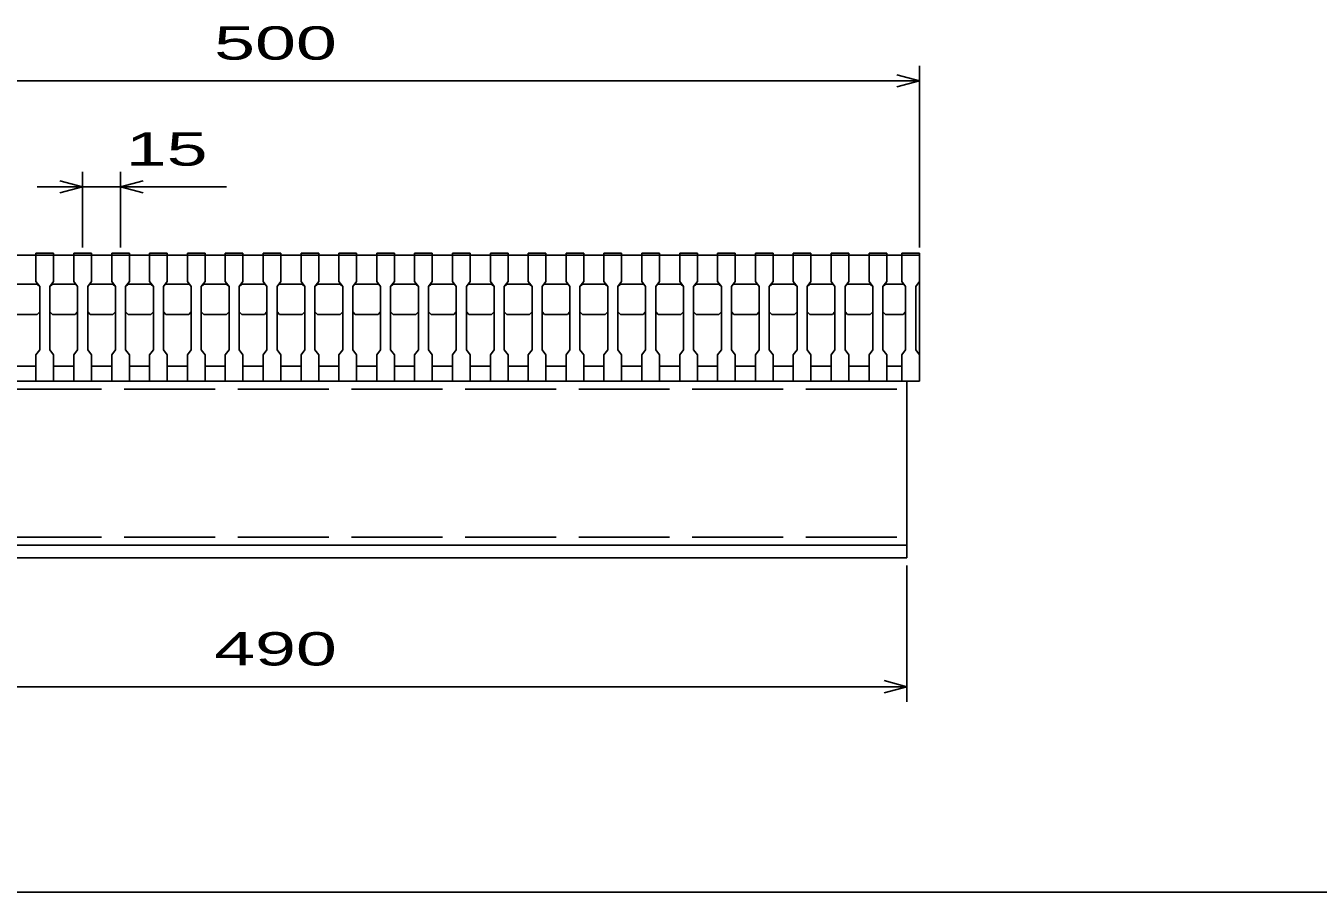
# Model space of a CAD drawing. Units: millimetres, scale not verified. Extents: x -1092 to 1039, y -770 to 632.
# Drawn here: x -657 to -145, y -688 to -345 of the extents above; entities that cross this region are included whole.
import ezdxf
from ezdxf.enums import TextEntityAlignment as Align

# ---------------------------------------------------------------- set-up
doc = ezdxf.new("R2010")
doc.units = ezdxf.units.MM
doc.header["$LTSCALE"] = 6
doc.linetypes.add('DASHED', pattern=[7.5, 6, -1.5])
for name, color, linetype, lineweight in [('0_2', 150, 'Continuous', 25), ('16', 3, 'Continuous', 25), ('22', 4, 'Continuous', 25)]:
    doc.layers.add(name, color=color, linetype=linetype, lineweight=lineweight)
doc.styles.add('ベクトル', font='')
doc.styles.get('ベクトル').set_extended_font_data('ベクトル')

msp = doc.modelspace()

# ---------------------------------------------------------------- linework, layer by layer
at = {"layer": '0_2'}
msp.add_line((1038.6, -687.9), (-1037.4, -687.9), dxfattribs=at)
at = {"layer": '16'}
for p, q in [((-653, -435.5), (-653, -434.8)), ((-653, -434.8), (-646, -434.8)), ((-646, -434.8), (-646, -435.5)), ((-638, -435.5), (-638, -434.8)), ((-638, -434.8), (-631, -434.8)), ((-631, -434.8), (-631, -435.5)), ((-623, -435.5), (-623, -434.8)), ((-623, -434.8), (-616, -434.8)), ((-616, -434.8), (-616, -435.5)), ((-608, -435.5), (-608, -434.8)), ((-608, -434.8), (-601, -434.8)), ((-601, -434.8), (-601, -435.5)), ((-593, -435.5), (-593, -434.8)), ((-593, -434.8), (-586, -434.8)), ((-586, -434.8), (-586, -435.5)), ((-578, -435.5), (-578, -434.8)), ((-578, -434.8), (-571, -434.8)), ((-571, -434.8), (-571, -435.5)), ((-563, -435.5), (-563, -434.8)), ((-563, -434.8), (-556, -434.8)), ((-556, -434.8), (-556, -435.5)), ((-548, -435.5), (-548, -434.8)), ((-548, -434.8), (-541, -434.8)), ((-541, -434.8), (-541, -435.5)), ((-533, -435.5), (-533, -434.8)), ((-533, -434.8), (-526, -434.8)), ((-526, -434.8), (-526, -435.5)), ((-518, -435.5), (-518, -434.8)), ((-518, -434.8), (-511, -434.8)), ((-511, -434.8), (-511, -435.5)), ((-503, -435.5), (-503, -434.8)), ((-503, -434.8), (-496, -434.8)), ((-496, -434.8), (-496, -435.5)), ((-488, -435.5), (-488, -434.8)), ((-488, -434.8), (-481, -434.8)), ((-481, -434.8), (-481, -435.5)), ((-473, -435.5), (-473, -434.8)), ((-473, -434.8), (-466, -434.8)), ((-466, -434.8), (-466, -435.5)), ((-458, -435.5), (-458, -434.8)), ((-458, -434.8), (-451, -434.8)), ((-451, -434.8), (-451, -435.5)), ((-443, -435.5), (-443, -434.8)), ((-443, -434.8), (-436, -434.8)), ((-436, -434.8), (-436, -435.5)), ((-428, -435.5), (-428, -434.8)), ((-428, -434.8), (-421, -434.8)), ((-421, -434.8), (-421, -435.5)), ((-413, -435.5), (-413, -434.8)), ((-413, -434.8), (-406, -434.8)), ((-406, -434.8), (-406, -435.5)), ((-398, -435.5), (-398, -434.8)), ((-398, -434.8), (-391, -434.8)), ((-391, -434.8), (-391, -435.5)), ((-383, -435.5), (-383, -434.8)), ((-383, -434.8), (-376, -434.8)), ((-376, -434.8), (-376, -435.5)), ((-368, -435.5), (-368, -434.8)), ((-368, -434.8), (-361, -434.8)), ((-361, -434.8), (-361, -435.5)), ((-353, -435.5), (-353, -434.8)), ((-353, -434.8), (-346, -434.8)), ((-346, -434.8), (-346, -435.5)), ((-338, -435.5), (-338, -434.8)), ((-338, -434.8), (-331, -434.8)), ((-331, -434.8), (-331, -435.5)), ((-323, -435.5), (-323, -434.8)), ((-323, -434.8), (-316, -434.8)), ((-316, -434.8), (-316, -435.5)), ((-310, -435.5), (-310, -434.8)), ((-310, -434.8), (-303, -434.8)), ((-303, -434.8), (-303, -435.5)), ((-803, -435.5), (-303, -435.5)), ((-653, -435.5), (-653, -446)), ((-646, -435.5), (-653, -435.5)), ((-646, -446), (-646, -435.5)), ((-638, -435.5), (-638, -446)), ((-631, -435.5), (-638, -435.5)), ((-631, -446), (-631, -435.5)), ((-623, -435.5), (-623, -446)), ((-616, -435.5), (-623, -435.5)), ((-616, -446), (-616, -435.5)), ((-608, -435.5), (-608, -446)), ((-601, -435.5), (-608, -435.5)), ((-601, -446), (-601, -435.5)), ((-593, -435.5), (-593, -446)), ((-586, -435.5), (-593, -435.5)), ((-586, -446), (-586, -435.5)), ((-578, -435.5), (-578, -446)), ((-571, -435.5), (-578, -435.5)), ((-571, -446), (-571, -435.5)), ((-563, -435.5), (-563, -446)), ((-556, -435.5), (-563, -435.5)), ((-556, -446), (-556, -435.5)), ((-548, -435.5), (-548, -446)), ((-541, -435.5), (-548, -435.5)), ((-541, -446), (-541, -435.5)), ((-533, -435.5), (-533, -446)), ((-526, -435.5), (-533, -435.5)), ((-526, -446), (-526, -435.5)), ((-518, -435.5), (-518, -446)), ((-511, -435.5), (-518, -435.5)), ((-511, -446), (-511, -435.5)), ((-503, -435.5), (-503, -446)), ((-496, -435.5), (-503, -435.5)), ((-496, -446), (-496, -435.5)), ((-488, -435.5), (-488, -446)), ((-481, -435.5), (-488, -435.5)), ((-481, -446), (-481, -435.5)), ((-473, -435.5), (-473, -446)), ((-466, -435.5), (-473, -435.5)), ((-466, -446), (-466, -435.5)), ((-458, -435.5), (-458, -446)), ((-451, -435.5), (-458, -435.5)), ((-451, -446), (-451, -435.5)), ((-443, -435.5), (-443, -446)), ((-436, -435.5), (-443, -435.5)), ((-436, -446), (-436, -435.5)), ((-428, -435.5), (-428, -446)), ((-421, -435.5), (-428, -435.5)), ((-421, -446), (-421, -435.5)), ((-413, -435.5), (-413, -446)), ((-406, -435.5), (-413, -435.5)), ((-406, -446), (-406, -435.5)), ((-398, -435.5), (-398, -446)), ((-391, -435.5), (-398, -435.5)), ((-391, -446), (-391, -435.5)), ((-383, -435.5), (-383, -446)), ((-376, -435.5), (-383, -435.5)), ((-376, -446), (-376, -435.5)), ((-368, -435.5), (-368, -446)), ((-361, -435.5), (-368, -435.5)), ((-361, -446), (-361, -435.5)), ((-353, -435.5), (-353, -446)), ((-346, -435.5), (-353, -435.5)), ((-346, -446), (-346, -435.5)), ((-338, -435.5), (-338, -446)), ((-331, -435.5), (-338, -435.5)), ((-331, -446), (-331, -435.5)), ((-323, -435.5), (-323, -446)), ((-316, -435.5), (-323, -435.5)), ((-316, -446), (-316, -435.5)), ((-310, -435.5), (-310, -446)), ((-303, -435.5), (-310, -435.5)), ((-303, -446), (-303, -435.5)), ((-303, -479.5), (-303, -435.5)), ((-661.5, -447), (-652.5, -447)), ((-653, -446), (-651.5, -448)), ((-652.5, -447), (-651.5, -448)), ((-651.5, -448), (-651.5, -473)), ((-647.5, -448), (-646, -446)), ((-647.5, -448), (-646.5, -447)), ((-647.5, -473), (-647.5, -448)), ((-646.5, -447), (-637.5, -447)), ((-638, -446), (-636.5, -448)), ((-637.5, -447), (-636.5, -448)), ((-636.5, -448), (-636.5, -473)), ((-632.5, -448), (-631, -446)), ((-632.5, -448), (-631.5, -447)), ((-632.5, -473), (-632.5, -448)), ((-631.5, -447), (-622.5, -447)), ((-623, -446), (-621.5, -448)), ((-622.5, -447), (-621.5, -448)), ((-621.5, -448), (-621.5, -473)), ((-617.5, -448), (-616, -446)), ((-617.5, -448), (-616.5, -447)), ((-617.5, -473), (-617.5, -448)), ((-616.5, -447), (-607.5, -447)), ((-608, -446), (-606.5, -448)), ((-607.5, -447), (-606.5, -448)), ((-606.5, -448), (-606.5, -473)), ((-602.5, -448), (-601, -446)), ((-602.5, -448), (-601.5, -447)), ((-602.5, -473), (-602.5, -448)), ((-601.5, -447), (-592.5, -447)), ((-593, -446), (-591.5, -448)), ((-592.5, -447), (-591.5, -448)), ((-591.5, -448), (-591.5, -473)), ((-587.5, -448), (-586, -446)), ((-587.5, -448), (-586.5, -447)), ((-587.5, -473), (-587.5, -448)), ((-586.5, -447), (-577.5, -447)), ((-578, -446), (-576.5, -448)), ((-577.5, -447), (-576.5, -448)), ((-576.5, -448), (-576.5, -473)), ((-572.5, -448), (-571, -446)), ((-572.5, -448), (-571.5, -447)), ((-572.5, -473), (-572.5, -448)), ((-571.5, -447), (-562.5, -447)), ((-563, -446), (-561.5, -448)), ((-562.5, -447), (-561.5, -448)), ((-561.5, -448), (-561.5, -473)), ((-557.5, -448), (-556, -446)), ((-557.5, -448), (-556.5, -447)), ((-557.5, -473), (-557.5, -448)), ((-556.5, -447), (-547.5, -447)), ((-548, -446), (-546.5, -448)), ((-547.5, -447), (-546.5, -448)), ((-546.5, -448), (-546.5, -473)), ((-542.5, -448), (-541, -446)), ((-542.5, -448), (-541.5, -447)), ((-542.5, -473), (-542.5, -448)), ((-541.5, -447), (-532.5, -447)), ((-533, -446), (-531.5, -448)), ((-532.5, -447), (-531.5, -448)), ((-531.5, -448), (-531.5, -473)), ((-527.5, -448), (-526, -446)), ((-527.5, -448), (-526.5, -447)), ((-527.5, -473), (-527.5, -448)), ((-526.5, -447), (-517.5, -447)), ((-518, -446), (-516.5, -448)), ((-517.5, -447), (-516.5, -448)), ((-516.5, -448), (-516.5, -473)), ((-512.5, -448), (-511, -446)), ((-512.5, -448), (-511.5, -447)), ((-512.5, -473), (-512.5, -448)), ((-511.5, -447), (-502.5, -447)), ((-503, -446), (-501.5, -448)), ((-502.5, -447), (-501.5, -448)), ((-501.5, -448), (-501.5, -473)), ((-497.5, -448), (-496, -446)), ((-497.5, -448), (-496.5, -447)), ((-497.5, -473), (-497.5, -448)), ((-496.5, -447), (-487.5, -447)), ((-488, -446), (-486.5, -448)), ((-487.5, -447), (-486.5, -448)), ((-486.5, -448), (-486.5, -473)), ((-482.5, -448), (-481, -446)), ((-482.5, -448), (-481.5, -447)), ((-482.5, -473), (-482.5, -448)), ((-481.5, -447), (-472.5, -447)), ((-473, -446), (-471.5, -448)), ((-472.5, -447), (-471.5, -448)), ((-471.5, -448), (-471.5, -473)), ((-467.5, -448), (-466, -446)), ((-467.5, -448), (-466.5, -447)), ((-467.5, -473), (-467.5, -448)), ((-466.5, -447), (-457.5, -447)), ((-458, -446), (-456.5, -448)), ((-457.5, -447), (-456.5, -448)), ((-456.5, -448), (-456.5, -473)), ((-452.5, -448), (-451, -446)), ((-452.5, -448), (-451.5, -447)), ((-452.5, -473), (-452.5, -448)), ((-451.5, -447), (-442.5, -447)), ((-443, -446), (-441.5, -448)), ((-442.5, -447), (-441.5, -448)), ((-441.5, -448), (-441.5, -473)), ((-437.5, -448), (-436, -446)), ((-437.5, -448), (-436.5, -447)), ((-437.5, -473), (-437.5, -448)), ((-436.5, -447), (-427.5, -447)), ((-428, -446), (-426.5, -448)), ((-427.5, -447), (-426.5, -448)), ((-426.5, -448), (-426.5, -473)), ((-422.5, -448), (-421, -446)), ((-422.5, -448), (-421.5, -447)), ((-422.5, -473), (-422.5, -448)), ((-421.5, -447), (-412.5, -447)), ((-413, -446), (-411.5, -448)), ((-412.5, -447), (-411.5, -448)), ((-411.5, -448), (-411.5, -473)), ((-407.5, -448), (-406, -446)), ((-407.5, -448), (-406.5, -447)), ((-407.5, -473), (-407.5, -448)), ((-406.5, -447), (-397.5, -447)), ((-398, -446), (-396.5, -448)), ((-397.5, -447), (-396.5, -448)), ((-396.5, -448), (-396.5, -473)), ((-392.5, -448), (-391, -446)), ((-392.5, -448), (-391.5, -447)), ((-392.5, -473), (-392.5, -448)), ((-391.5, -447), (-382.5, -447)), ((-383, -446), (-381.5, -448)), ((-382.5, -447), (-381.5, -448)), ((-381.5, -448), (-381.5, -473)), ((-377.5, -448), (-376, -446)), ((-377.5, -448), (-376.5, -447)), ((-377.5, -473), (-377.5, -448)), ((-376.5, -447), (-367.5, -447)), ((-368, -446), (-366.5, -448)), ((-367.5, -447), (-366.5, -448)), ((-366.5, -448), (-366.5, -473)), ((-362.5, -448), (-361, -446)), ((-362.5, -448), (-361.5, -447)), ((-362.5, -473), (-362.5, -448)), ((-361.5, -447), (-352.5, -447)), ((-353, -446), (-351.5, -448)), ((-352.5, -447), (-351.5, -448)), ((-351.5, -448), (-351.5, -473)), ((-347.5, -448), (-346, -446)), ((-347.5, -448), (-346.5, -447)), ((-347.5, -473), (-347.5, -448)), ((-346.5, -447), (-337.5, -447)), ((-338, -446), (-336.5, -448)), ((-337.5, -447), (-336.5, -448)), ((-336.5, -448), (-336.5, -473)), ((-332.5, -448), (-331, -446)), ((-332.5, -448), (-331.5, -447)), ((-332.5, -473), (-332.5, -448)), ((-331.5, -447), (-322.5, -447)), ((-323, -446), (-321.5, -448)), ((-322.5, -447), (-321.5, -448)), ((-321.5, -448), (-321.5, -473)), ((-317.5, -448), (-316, -446)), ((-317.5, -448), (-316.5, -447)), ((-317.5, -473), (-317.5, -448)), ((-316.5, -447), (-309.5, -447)), ((-310, -446), (-308.5, -448)), ((-309.5, -447), (-308.5, -448)), ((-308.5, -448), (-308.5, -473)), ((-304.5, -448), (-303, -446)), ((-304.5, -473), (-304.5, -448)), ((-652.5, -459), (-661.5, -459)), ((-651.5, -458), (-652.5, -459)), ((-646.5, -459), (-647.5, -458)), ((-637.5, -459), (-646.5, -459)), ((-636.5, -458), (-637.5, -459)), ((-631.5, -459), (-632.5, -458)), ((-622.5, -459), (-631.5, -459)), ((-621.5, -458), (-622.5, -459)), ((-616.5, -459), (-617.5, -458)), ((-607.5, -459), (-616.5, -459)), ((-606.5, -458), (-607.5, -459)), ((-601.5, -459), (-602.5, -458)), ((-592.5, -459), (-601.5, -459)), ((-591.5, -458), (-592.5, -459)), ((-586.5, -459), (-587.5, -458)), ((-577.5, -459), (-586.5, -459)), ((-576.5, -458), (-577.5, -459)), ((-571.5, -459), (-572.5, -458)), ((-562.5, -459), (-571.5, -459)), ((-561.5, -458), (-562.5, -459)), ((-556.5, -459), (-557.5, -458)), ((-547.5, -459), (-556.5, -459)), ((-546.5, -458), (-547.5, -459)), ((-541.5, -459), (-542.5, -458)), ((-532.5, -459), (-541.5, -459)), ((-531.5, -458), (-532.5, -459)), ((-526.5, -459), (-527.5, -458)), ((-517.5, -459), (-526.5, -459)), ((-516.5, -458), (-517.5, -459)), ((-511.5, -459), (-512.5, -458)), ((-502.5, -459), (-511.5, -459)), ((-501.5, -458), (-502.5, -459)), ((-496.5, -459), (-497.5, -458)), ((-487.5, -459), (-496.5, -459)), ((-486.5, -458), (-487.5, -459)), ((-481.5, -459), (-482.5, -458)), ((-472.5, -459), (-481.5, -459)), ((-471.5, -458), (-472.5, -459)), ((-466.5, -459), (-467.5, -458)), ((-457.5, -459), (-466.5, -459)), ((-456.5, -458), (-457.5, -459)), ((-451.5, -459), (-452.5, -458)), ((-442.5, -459), (-451.5, -459)), ((-441.5, -458), (-442.5, -459)), ((-436.5, -459), (-437.5, -458)), ((-427.5, -459), (-436.5, -459)), ((-426.5, -458), (-427.5, -459)), ((-421.5, -459), (-422.5, -458)), ((-412.5, -459), (-421.5, -459)), ((-411.5, -458), (-412.5, -459)), ((-406.5, -459), (-407.5, -458)), ((-397.5, -459), (-406.5, -459)), ((-396.5, -458), (-397.5, -459)), ((-391.5, -459), (-392.5, -458)), ((-382.5, -459), (-391.5, -459)), ((-381.5, -458), (-382.5, -459)), ((-376.5, -459), (-377.5, -458)), ((-367.5, -459), (-376.5, -459)), ((-366.5, -458), (-367.5, -459)), ((-361.5, -459), (-362.5, -458)), ((-352.5, -459), (-361.5, -459)), ((-351.5, -458), (-352.5, -459)), ((-346.5, -459), (-347.5, -458)), ((-337.5, -459), (-346.5, -459)), ((-336.5, -458), (-337.5, -459)), ((-331.5, -459), (-332.5, -458)), ((-322.5, -459), (-331.5, -459)), ((-321.5, -458), (-322.5, -459)), ((-316.5, -459), (-317.5, -458)), ((-309.5, -459), (-316.5, -459)), ((-308.5, -458), (-309.5, -459)), ((-651.5, -473), (-653, -475)), ((-653, -475), (-653, -485.5)), ((-646, -475), (-647.5, -473)), ((-646, -485.5), (-646, -475)), ((-636.5, -473), (-638, -475)), ((-638, -475), (-638, -485.5)), ((-631, -475), (-632.5, -473)), ((-631, -485.5), (-631, -475)), ((-621.5, -473), (-623, -475)), ((-623, -475), (-623, -485.5)), ((-616, -475), (-617.5, -473)), ((-616, -485.5), (-616, -475)), ((-606.5, -473), (-608, -475)), ((-608, -475), (-608, -485.5)), ((-601, -475), (-602.5, -473)), ((-601, -485.5), (-601, -475)), ((-591.5, -473), (-593, -475)), ((-593, -475), (-593, -485.5)), ((-586, -475), (-587.5, -473)), ((-586, -485.5), (-586, -475)), ((-576.5, -473), (-578, -475)), ((-578, -475), (-578, -485.5)), ((-571, -475), (-572.5, -473)), ((-571, -485.5), (-571, -475)), ((-561.5, -473), (-563, -475)), ((-563, -475), (-563, -485.5)), ((-556, -475), (-557.5, -473)), ((-556, -485.5), (-556, -475)), ((-546.5, -473), (-548, -475)), ((-548, -475), (-548, -485.5)), ((-541, -475), (-542.5, -473)), ((-541, -485.5), (-541, -475)), ((-531.5, -473), (-533, -475)), ((-533, -475), (-533, -485.5)), ((-526, -475), (-527.5, -473)), ((-526, -485.5), (-526, -475)), ((-516.5, -473), (-518, -475)), ((-518, -475), (-518, -485.5)), ((-511, -475), (-512.5, -473)), ((-511, -485.5), (-511, -475)), ((-501.5, -473), (-503, -475)), ((-503, -475), (-503, -485.5)), ((-496, -475), (-497.5, -473)), ((-496, -485.5), (-496, -475)), ((-486.5, -473), (-488, -475)), ((-488, -475), (-488, -485.5)), ((-481, -475), (-482.5, -473)), ((-481, -485.5), (-481, -475)), ((-471.5, -473), (-473, -475)), ((-473, -475), (-473, -485.5)), ((-466, -475), (-467.5, -473)), ((-466, -485.5), (-466, -475)), ((-456.5, -473), (-458, -475)), ((-458, -475), (-458, -485.5)), ((-451, -475), (-452.5, -473)), ((-451, -485.5), (-451, -475)), ((-441.5, -473), (-443, -475)), ((-443, -475), (-443, -485.5)), ((-436, -475), (-437.5, -473)), ((-436, -485.5), (-436, -475)), ((-426.5, -473), (-428, -475)), ((-428, -475), (-428, -485.5)), ((-421, -475), (-422.5, -473)), ((-421, -485.5), (-421, -475)), ((-411.5, -473), (-413, -475)), ((-413, -475), (-413, -485.5)), ((-406, -475), (-407.5, -473)), ((-406, -485.5), (-406, -475)), ((-396.5, -473), (-398, -475)), ((-398, -475), (-398, -485.5)), ((-391, -475), (-392.5, -473)), ((-391, -485.5), (-391, -475)), ((-381.5, -473), (-383, -475)), ((-383, -475), (-383, -485.5)), ((-376, -475), (-377.5, -473)), ((-376, -485.5), (-376, -475)), ((-366.5, -473), (-368, -475)), ((-368, -475), (-368, -485.5)), ((-361, -475), (-362.5, -473)), ((-361, -485.5), (-361, -475)), ((-351.5, -473), (-353, -475)), ((-353, -475), (-353, -485.5)), ((-346, -475), (-347.5, -473)), ((-346, -485.5), (-346, -475)), ((-336.5, -473), (-338, -475)), ((-338, -475), (-338, -485.5)), ((-331, -475), (-332.5, -473)), ((-331, -485.5), (-331, -475)), ((-321.5, -473), (-323, -475)), ((-323, -475), (-323, -485.5)), ((-316, -475), (-317.5, -473)), ((-316, -485.5), (-316, -475)), ((-308.5, -473), (-310, -475)), ((-310, -475), (-310, -485.5)), ((-303, -475), (-304.5, -473)), ((-303, -485.5), (-303, -475)), ((-661, -479.5), (-653, -479.5)), ((-646, -479.5), (-638, -479.5)), ((-631, -479.5), (-623, -479.5)), ((-616, -479.5), (-608, -479.5)), ((-601, -479.5), (-593, -479.5)), ((-586, -479.5), (-578, -479.5)), ((-571, -479.5), (-563, -479.5)), ((-556, -479.5), (-548, -479.5)), ((-541, -479.5), (-533, -479.5)), ((-526, -479.5), (-518, -479.5)), ((-511, -479.5), (-503, -479.5)), ((-496, -479.5), (-488, -479.5)), ((-481, -479.5), (-473, -479.5)), ((-466, -479.5), (-458, -479.5)), ((-451, -479.5), (-443, -479.5)), ((-436, -479.5), (-428, -479.5)), ((-421, -479.5), (-413, -479.5)), ((-406, -479.5), (-398, -479.5)), ((-391, -479.5), (-383, -479.5)), ((-376, -479.5), (-368, -479.5)), ((-361, -479.5), (-353, -479.5)), ((-346, -479.5), (-338, -479.5)), ((-331, -479.5), (-323, -479.5)), ((-316, -479.5), (-310, -479.5)), ((-798, -485.5), (-308, -485.5)), ((-653, -485.5), (-646, -485.5)), ((-638, -485.5), (-631, -485.5)), ((-623, -485.5), (-616, -485.5)), ((-608, -485.5), (-601, -485.5)), ((-593, -485.5), (-586, -485.5)), ((-578, -485.5), (-571, -485.5)), ((-563, -485.5), (-556, -485.5)), ((-548, -485.5), (-541, -485.5)), ((-533, -485.5), (-526, -485.5)), ((-518, -485.5), (-511, -485.5)), ((-503, -485.5), (-496, -485.5)), ((-488, -485.5), (-481, -485.5)), ((-473, -485.5), (-466, -485.5)), ((-458, -485.5), (-451, -485.5)), ((-443, -485.5), (-436, -485.5)), ((-428, -485.5), (-421, -485.5)), ((-413, -485.5), (-406, -485.5)), ((-398, -485.5), (-391, -485.5)), ((-383, -485.5), (-376, -485.5)), ((-368, -485.5), (-361, -485.5)), ((-353, -485.5), (-346, -485.5)), ((-338, -485.5), (-331, -485.5)), ((-323, -485.5), (-316, -485.5)), ((-310, -485.5), (-303, -485.5)), ((-308, -485.5), (-308, -550.5)), ((-308, -550.5), (-798, -550.5)), ((-308, -550.5), (-798, -550.5)), ((-308, -555.5), (-308, -550.5)), ((-798, -555.5), (-308, -555.5))]:
    msp.add_line(p, q, dxfattribs=at)
at = {"layer": '16', "linetype": 'DASHED'}
for p, q in [((-798, -488.7), (-308, -488.7)), ((-798, -547.3), (-308, -547.3))]:
    msp.add_line(p, q, dxfattribs=at)
at = {"layer": '22'}
for p, q in [((-303, -432.5), (-303, -360.5)), ((-803, -366.5), (-303, -366.5)), ((-303, -366.5), (-312, -364.1)), ((-312, -368.9), (-303, -366.5)), ((-634.5, -432.5), (-634.5, -402.5)), ((-619.5, -402.5), (-619.5, -432.5)), ((-634.5, -408.5), (-652.5, -408.5)), ((-634.5, -408.5), (-643.5, -406.1)), ((-643.5, -410.9), (-634.5, -408.5)), ((-634.5, -408.5), (-619.5, -408.5)), ((-619.5, -408.5), (-610.5, -406.1)), ((-610.5, -410.9), (-619.5, -408.5)), ((-619.5, -408.5), (-577.5, -408.5)), ((-308, -612.5), (-308, -558.5)), ((-798, -606.5), (-308, -606.5)), ((-308, -606.5), (-317, -604.1)), ((-317, -608.9), (-308, -606.5))]:
    msp.add_line(p, q, dxfattribs=at)

# ---------------------------------------------------------------- texts
at = {"layer": '22', "color": 2, "style": 'ベクトル', "width": 1.65}
for s, p in [(' 500 ', (-590.5, -351.5)), (' 15 ', (-625.5, -393.5)), (' 490 ', (-590.5, -591.5))]:
    msp.add_text(s, height=13.2, dxfattribs=at).set_placement(p, align=Align.MIDDLE_LEFT)

doc.saveas('drawing.dxf')
